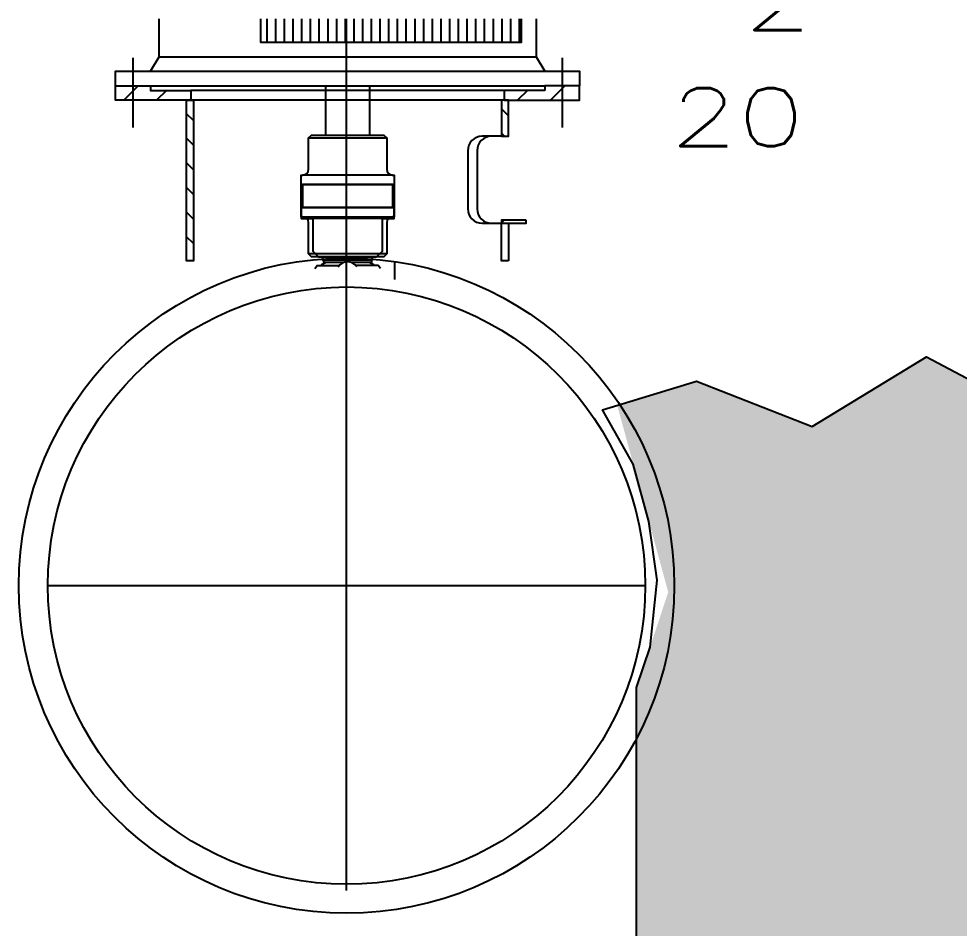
# Model space of a CAD drawing. Extents: x -79364 to 3230, y 28528 to 72157.
# Drawn here: x -41836 to -40215, y 49764 to 51332 of the extents above; entities that cross this region are included whole.
import ezdxf

# ---------------------------------------------------------------- set-up
doc = ezdxf.new("R2010")
doc.units = 0
doc.header["$LTSCALE"] = 500
doc.linetypes.add('CENTER', pattern=[7, 4, -1, 1, -1])
for name, color, linetype in [('FURNITURE', 8, 'CONTINUOUS'), ('GENERATORSETT', 1, 'CONTINUOUS'), ('S0CE1', 1, 'CENTER'), ('S0CO1', 1, 'CONTINUOUS'), ('S0CO3', 3, 'CONTINUOUS')]:
    doc.layers.add(name, color=color, linetype=linetype)
doc.styles.add('ROMANS', font='romans.shx', dxfattribs={"height": 200})

msp = doc.modelspace()

# ---------------------------------------------------------------- hatches: boundary and pattern name
at = {"layer": 'FURNITURE'}
h = msp.add_hatch(dxfattribs=at)
h.set_pattern_fill('GRASS', color=0)
h.set_pattern_definition([(90, (-76551.822, 1223.783), (-17.960512, 17.960512), [4.7625, -31.158524]), (45, (-76551.822, 1223.783), (-17.960512, 17.960512), [4.7625, -20.6375]), (135, (-76551.822, 1223.783), (-17.960512, -17.960512), [4.7625, -20.6375])])
h.paths.add_polyline_path([(-40439.874, 49360.964), (-40047.081, 49471.078), (-39734.168, 49558.798), (-39441.948, 49646.615), (-39231.839, 49735.42), (-39063.763, 49839.891), (-38924.122, 49961.8), (-38750.047, 50179.733), (-38607.29, 50470.368), (-39149.874, 50650.494), (-39432.698, 50545.361), (-39644.211, 50690.379), (-39899.994, 50552.735), (-40271.371, 50749.369), (-40468.127, 50628.931), (-40667.343, 50707.584), (-40804.269, 50665.853), (-40716.297, 50343.488), (-40770.823, 50178.952), (-40770.823, 49268.188)])

# ---------------------------------------------------------------- linework, layer by layer
at = {"layer": 'FURNITURE', "color": 0}
msp.add_lwpolyline([(-40770.823, 49268.188), (-40770.823, 50178.952), (-40770.823, 50178.952), (-40747.717, 50248.676), (-40735.691, 50364.049), (-40749.531, 50465.273), (-40776.589, 50564.422), (-40829.501, 50658.163), (-40667.343, 50707.584), (-40468.127, 50628.931), (-40271.371, 50749.369), (-39899.994, 50552.735), (-39644.211, 50690.379), (-39432.698, 50545.361), (-39149.874, 50650.494), (-38607.29, 50470.368), (-38750.047, 50179.733), (-38924.122, 49961.8), (-39063.763, 49839.891), (-39231.839, 49735.42), (-39441.948, 49646.615), (-39734.168, 49558.798), (-40047.081, 49471.078), (-40439.874, 49360.964)], close=True, dxfattribs=at)
at = {"layer": 'GENERATORSETT', "color": 0}
for p, q in [((-41594.007, 51266.735), (-41594.007, 51332.23)), ((-41408.395, 51332.23), (-41408.395, 51291.735)), ((-41393.395, 51332.23), (-41393.395, 51291.735)), ((-41378.395, 51332.23), (-41378.395, 51291.735)), ((-41363.395, 51332.23), (-41363.395, 51291.735)), ((-41348.395, 51332.23), (-41348.395, 51291.735)), ((-41333.395, 51332.23), (-41333.395, 51291.735)), ((-41318.395, 51332.23), (-41318.395, 51291.735)), ((-41303.395, 51332.23), (-41303.395, 51291.735)), ((-41288.395, 51332.23), (-41288.395, 51291.735)), ((-41273.395, 51332.23), (-41273.395, 51291.735)), ((-41258.395, 51332.23), (-41258.395, 51291.735)), ((-41243.395, 51332.23), (-41243.395, 51291.735)), ((-41228.395, 51332.23), (-41228.395, 51291.735)), ((-41213.395, 51332.23), (-41213.395, 51291.735)), ((-41198.395, 51332.23), (-41198.395, 51291.735)), ((-41183.395, 51332.23), (-41183.395, 51291.735)), ((-41168.395, 51332.23), (-41168.395, 51291.735)), ((-41153.395, 51332.23), (-41153.395, 51291.735)), ((-41138.395, 51332.23), (-41138.395, 51291.735)), ((-41123.395, 51332.23), (-41123.395, 51291.735)), ((-41108.395, 51332.23), (-41108.395, 51291.735)), ((-41093.395, 51332.23), (-41093.395, 51291.735)), ((-41078.395, 51332.23), (-41078.395, 51291.735)), ((-41063.395, 51332.23), (-41063.395, 51291.735)), ((-41048.395, 51332.23), (-41048.395, 51291.735)), ((-41033.395, 51332.23), (-41033.395, 51291.735)), ((-41018.395, 51332.23), (-41018.395, 51291.735)), ((-41003.395, 51332.23), (-41003.395, 51291.735)), ((-40988.395, 51332.23), (-40988.395, 51291.735)), ((-40973.395, 51332.23), (-40973.395, 51291.735)), ((-40944.007, 51332.23), (-40944.007, 51266.735)), ((-41639.007, 51264.78), (-41639.007, 51171.077)), ((-41639.007, 51263.783), (-41639.007, 51144.721)), ((-40899.007, 51264.78), (-40899.007, 51166.077)), ((-40899.007, 51262.019), (-40899.007, 51144.721)), ((-41629.907, 51216.735), (-41654.907, 51191.735)), ((-41609.007, 51216.733), (-40929.007, 51216.733)), ((-41306.507, 51131.735), (-41306.507, 51216.736)), ((-41231.507, 51216.736), (-41231.507, 51131.735)), ((-40894.516, 51216.735), (-40919.516, 51191.735)), ((-41581.339, 51208.735), (-41598.339, 51191.735)), ((-41539.007, 51194.498), (-41541.77, 51191.735)), ((-40999.007, 51208.733), (-41539.007, 51208.733)), ((-40959.085, 51208.735), (-40976.085, 51191.735)), ((-40999.007, 51191.733), (-41539.007, 51191.733)), ((-40991.507, 51165.163), (-41003.507, 51177.163)), ((-41534.507, 51156.62), (-41546.507, 51168.62)), ((-41020.889, 51129.734), (-41036.97, 51129.734)), ((-41003.507, 51129.734), (-41020.889, 51129.734)), ((-40998.503, 51129.734), (-41003.507, 51134.737)), ((-41534.507, 51114.194), (-41546.507, 51126.194)), ((-41336.507, 51126.735), (-41201.507, 51126.735)), ((-41061.97, 51104.734), (-41061.97, 51004.734)), ((-41045.889, 51104.734), (-41045.889, 51004.734)), ((-41534.507, 51071.767), (-41546.507, 51083.767)), ((-41191.507, 51062.736), (-41346.507, 51062.736)), ((-41534.507, 51029.341), (-41546.507, 51041.341)), ((-41349.007, 51046.736), (-41189.007, 51046.736)), ((-41534.507, 50986.915), (-41546.507, 50998.915)), ((-41189.007, 51006.736), (-41349.007, 51006.736)), ((-41347.007, 51006.733), (-41191.007, 51006.733)), ((-41346.507, 50990.736), (-41191.507, 50990.736)), ((-41209.007, 50987.733), (-41329.007, 50987.733)), ((-40999.238, 50984.734), (-41003.507, 50980.465)), ((-41036.97, 50979.734), (-41020.889, 50979.734)), ((-41020.889, 50979.734), (-41003.507, 50979.734)), ((-40961.507, 50980.039), (-40961.812, 50979.734)), ((-41534.507, 50944.488), (-41546.507, 50956.488)), ((-41201.507, 50926.735), (-41336.507, 50926.735)), ((-41228.007, 50915.733), (-41310.006, 50915.733)), ((-41188.168, 50913.21), (-41188.168, 50882.446))]:
    msp.add_line(p, q, dxfattribs=at)
for points in [[(-41419.007, 51332.23), (-41419.007, 51291.735), (-40969.007, 51291.735), (-40969.007, 51332.23)], [(-41609.007, 51241.735), (-41594.007, 51266.735), (-40944.007, 51266.735), (-40929.007, 51241.735)], [(-41669.007, 51216.735), (-41669.007, 51241.735), (-40869.007, 51241.735), (-40869.007, 51216.735)], [(-41336.507, 51072.736), (-41336.507, 51126.735), (-41331.507, 51131.735), (-41206.507, 51131.735), (-41201.507, 51126.735), (-41201.507, 51072.736)], [(-41346.507, 50990.736), (-41349.007, 50990.736), (-41349.007, 51062.736), (-41346.507, 51062.736)], [(-41191.507, 51062.736), (-41189.007, 51062.736), (-41189.007, 50990.736), (-41191.507, 50990.736)], [(-41201.507, 50980.736), (-41201.507, 50926.735), (-41206.507, 50921.735), (-41331.507, 50921.735), (-41336.507, 50926.735), (-41336.507, 50980.736)], [(-41276.272, 50911.733), (-41310.006, 50911.733), (-41310.006, 50915.733), (-41311.506, 50915.733), (-41311.506, 50921.733)], [(-41226.507, 50921.733), (-41226.507, 50915.733), (-41228.007, 50915.733), (-41228.007, 50911.733), (-41261.742, 50911.733)], [(-41325.504, 50901.645), (-41321.506, 50906.733), (-41283.338, 50906.733)], [(-41306.006, 50911.733), (-41314.006, 50907.733), (-41313.006, 50906.733)], [(-41212.509, 50901.645), (-41216.507, 50906.733), (-41254.676, 50906.733)], [(-41225.007, 50906.733), (-41224.007, 50907.733), (-41232.007, 50911.733)]]:
    msp.add_lwpolyline(points, dxfattribs=at)
for points in [[(-41539.007, 51191.735), (-41669.007, 51191.735), (-41669.007, 51216.735), (-41609.007, 51216.735), (-41609.007, 51208.735), (-41539.007, 51208.735)], [(-40929.007, 51208.735), (-40999.007, 51208.735), (-40999.007, 51191.735), (-40869.007, 51191.735), (-40869.007, 51216.735), (-40929.007, 51216.735)], [(-41534.507, 51191.733), (-41534.507, 50914.734), (-41546.507, 50914.734), (-41546.507, 51191.733)], [(-40991.507, 51191.733), (-41003.507, 51191.733), (-41003.507, 51129.734), (-40991.507, 51129.734)], [(-41219.007, 50921.733), (-41209.007, 50931.733), (-41209.007, 50987.733), (-41189.007, 50987.733), (-41189.007, 51006.733), (-41191.007, 51006.733), (-41191.007, 51046.733), (-41347.007, 51046.733), (-41347.007, 51006.733), (-41349.007, 51006.733), (-41349.007, 50987.733), (-41329.007, 50987.733), (-41329.007, 50931.733), (-41319.007, 50921.733)], [(-40961.507, 50984.734), (-41003.507, 50984.734), (-41003.507, 50979.734), (-40961.507, 50979.734)], [(-40991.507, 50914.734), (-41003.507, 50914.734), (-41003.507, 50979.734), (-40991.507, 50979.734)]]:
    msp.add_lwpolyline(points, close=True, dxfattribs=at)
for centre, radius, start, end in [((-41036.97, 51104.734), 25, 90, 180), ((-41020.889, 51104.734), 25, 90, 180), ((-41346.507, 51072.736), 10, 270, 0), ((-41191.507, 51072.736), 10, 180, 270), ((-41036.97, 51004.734), 25, 180, 270), ((-41020.889, 51004.734), 25, 180, 270), ((-41346.507, 50980.736), 10, 0, 90), ((-41191.507, 50980.736), 10, 90, 180), ((-41269.007, 50893.973), 19.189, 32.771999, 148.316)]:
    msp.add_arc(centre, radius, start, end, dxfattribs=at)
at = {"layer": 'S0CE1', "color": 0, "linetype": 'CENTER'}
for p, q in [((-41270.823, 49828.688), (-41270.823, 51332.23)), ((-41785.823, 50354.736), (-40755.823, 50354.736))]:
    msp.add_line(p, q, dxfattribs=at)
at = {"layer": 'S0CO1', "color": 0}
msp.add_circle((-41270.823, 50354.736), 565, dxfattribs=at)
at = {"layer": 'S0CO3', "color": 0}
msp.add_circle((-41270.823, 50354.736), 515, dxfattribs=at)

# ---------------------------------------------------------------- texts
at = {"layer": 'S0CO3', "color": 0, "style": 'ROMANS', "width": 1.35}
for s, p in [('2', (-40585.017, 51312.691)), ('20', (-40712.934, 51112.691))]:
    msp.add_text(s, height=100, dxfattribs=at).set_placement(p)

doc.saveas('drawing.dxf')
